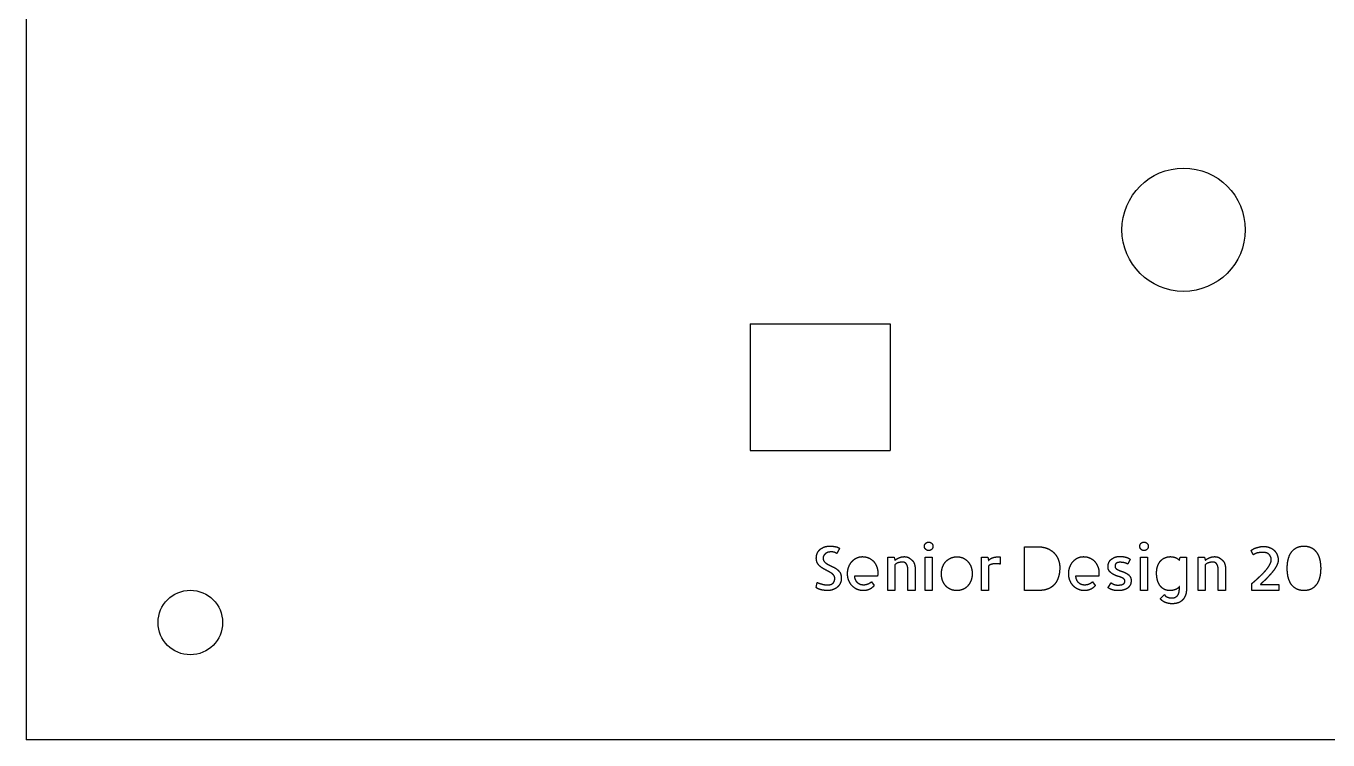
# Model space of a CAD drawing. Extents: x -92 to 92, y -145 to -23.
# Drawn here: x -91.9 to 19, y -144.6 to -83.8 of the extents above; entities that cross this region are included whole.
import ezdxf

# ---------------------------------------------------------------- set-up
doc = ezdxf.new("R2010")
doc.units = 0
doc.layers.add('VISIBLE', color=7, linetype='CONTINUOUS')

msp = doc.modelspace()

# ---------------------------------------------------------------- linework, layer by layer
at = {"layer": 'VISIBLE'}
for p, q in [((-91.9, -23), (-91.9, -144.6)), ((-30.22, -109.15), (-18.28, -109.15)), ((-30.22, -109.15), (-30.22, -119.95)), ((-18.28, -109.15), (-18.28, -119.95)), ((-30.22, -119.95), (-18.28, -119.95)), ((-6.83, -131.86), (-6.83, -128.15)), ((-6.83, -128.15), (-5.71, -128.15)), ((12.66, -128.83), (12.48, -128.46)), ((-18.49, -131.86), (-18.49, -129.02)), ((-18.49, -129.02), (-17.95, -129.02)), ((-17.95, -129.02), (-17.88, -129.3)), ((-17.88, -129.69), (-17.88, -131.86)), ((-15.31, -131.86), (-15.31, -129.02)), ((-15.31, -129.02), (-14.69, -129.02)), ((-14.69, -129.02), (-14.69, -131.86)), ((-10.5, -131.86), (-10.5, -129.02)), ((-10.5, -129.02), (-9.96, -129.02)), ((-9.96, -129.02), (-9.89, -129.31)), ((-9.89, -129.77), (-9.89, -131.86)), ((-8.91, -129), (-8.91, -129.63)), ((2.16, -129.2), (1.96, -129.62)), ((3.04, -131.86), (3.04, -129.02)), ((3.04, -129.02), (3.65, -129.02)), ((3.65, -129.02), (3.65, -131.86)), ((6.36, -129.3), (6.42, -129.02)), ((6.42, -129.02), (6.97, -129.02)), ((6.97, -129.02), (6.96, -131.86)), ((7.95, -131.86), (7.95, -129.02)), ((7.95, -129.02), (8.49, -129.02)), ((8.49, -129.02), (8.56, -129.3)), ((8.56, -129.69), (8.56, -131.86)), ((-19.35, -130.64), (-21.32, -130.64)), ((-16.76, -131.86), (-16.76, -130.31)), ((-16.14, -130.26), (-16.14, -131.86)), ((-0.51, -130.64), (-2.48, -130.64)), ((9.68, -131.86), (9.68, -130.31)), ((10.3, -130.26), (10.3, -131.86)), ((-24.59, -131.61), (-24.49, -131.18)), ((-19.87, -131.12), (-19.65, -131.46)), ((-17.88, -131.86), (-18.49, -131.86)), ((-16.14, -131.86), (-16.76, -131.86)), ((-14.69, -131.86), (-15.31, -131.86)), ((-9.89, -131.86), (-10.5, -131.86)), ((-5.42, -131.86), (-6.83, -131.86)), ((-1.04, -131.12), (-0.81, -131.46)), ((0.29, -131.63), (0.55, -131.22)), ((3.65, -131.86), (3.04, -131.86)), ((6.36, -131.56), (6.36, -131.54)), ((6.36, -131.71), (6.36, -131.56)), ((8.56, -131.86), (7.95, -131.86)), ((10.3, -131.86), (9.68, -131.86)), ((12.53, -131.86), (12.53, -131.29)), ((14.83, -131.86), (12.53, -131.86)), ((13.26, -131.37), (14.83, -131.37)), ((14.83, -131.37), (14.83, -131.86)), ((4.73, -132.57), (5.09, -132.22)), ((91.9, -144.6), (-91.9, -144.6))]:
    msp.add_line(p, q, dxfattribs=at)
for centre, radius in [((6.72, -101.15), 5.25), ((-77.9, -134.6), 2.75)]:
    msp.add_circle(centre, radius, dxfattribs=at)
for points in [[(-24.48, -128.69), (-24.39, -128.49), (-24.23, -128.36)], [(-24.23, -128.36), (-24.08, -128.23), (-23.87, -128.16)], [(-23.87, -128.16), (-23.67, -128.09), (-23.44, -128.09)], [(-23.68, -128.66), (-23.77, -128.7), (-23.84, -128.78)], [(-23.49, -128.6), (-23.59, -128.61), (-23.68, -128.66)], [(-23.19, -128.59), (-23.31, -128.58), (-23.49, -128.6)], [(-23.44, -128.09), (-23.21, -128.09), (-22.98, -128.13)], [(-23.01, -128.63), (-23.08, -128.6), (-23.19, -128.59)], [(-22.9, -128.68), (-22.94, -128.66), (-23.01, -128.63)], [(-22.98, -128.13), (-22.74, -128.17), (-22.59, -128.27)], [(-22.74, -128.56), (-22.77, -128.62), (-22.8, -128.67)], [(-22.66, -128.41), (-22.7, -128.49), (-22.74, -128.56)], [(-22.59, -128.27), (-22.62, -128.33), (-22.66, -128.41)], [(-15.36, -128.11), (-15.36, -127.96), (-15.25, -127.85)], [(-15.25, -128.36), (-15.36, -128.26), (-15.36, -128.11)], [(-15.25, -127.85), (-15.15, -127.75), (-15, -127.75)], [(-15, -128.47), (-15.15, -128.47), (-15.25, -128.36)], [(-15, -127.75), (-14.85, -127.75), (-14.74, -127.85)], [(-14.74, -128.37), (-14.85, -128.47), (-15, -128.47)], [(-14.74, -127.85), (-14.64, -127.96), (-14.64, -128.11)], [(-14.64, -128.11), (-14.64, -128.26), (-14.74, -128.37)], [(-5.71, -128.15), (-5.24, -128.15), (-4.89, -128.29)], [(-4.89, -128.29), (-4.53, -128.44), (-4.3, -128.69)], [(2.99, -128.11), (2.99, -127.96), (3.09, -127.85)], [(3.09, -128.36), (2.99, -128.26), (2.99, -128.11)], [(3.09, -127.85), (3.2, -127.75), (3.35, -127.75)], [(3.35, -128.47), (3.19, -128.47), (3.09, -128.36)], [(3.35, -127.75), (3.5, -127.75), (3.6, -127.85)], [(3.6, -128.37), (3.5, -128.47), (3.35, -128.47)], [(3.6, -127.85), (3.71, -127.96), (3.71, -128.11)], [(3.71, -128.11), (3.71, -128.26), (3.6, -128.37)], [(12.48, -128.46), (12.58, -128.38), (12.71, -128.31)], [(12.71, -128.31), (12.84, -128.25), (12.99, -128.21)], [(12.99, -128.21), (13.13, -128.17), (13.27, -128.14)], [(13.22, -128.64), (13.09, -128.66), (12.99, -128.68)], [(13.54, -128.63), (13.35, -128.63), (13.22, -128.64)], [(13.27, -128.14), (13.41, -128.12), (13.53, -128.12)], [(13.53, -128.12), (13.86, -128.12), (14.09, -128.23)], [(13.76, -128.66), (13.64, -128.63), (13.54, -128.63)], [(13.97, -128.77), (13.87, -128.69), (13.76, -128.66)], [(14.09, -128.23), (14.33, -128.33), (14.48, -128.5)], [(14.48, -128.5), (14.63, -128.66), (14.7, -128.86)], [(15.65, -129.16), (15.75, -128.81), (15.93, -128.57)], [(15.93, -128.57), (16.12, -128.33), (16.38, -128.21)], [(16.38, -128.21), (16.64, -128.09), (16.97, -128.09)], [(16.97, -128.09), (17.3, -128.09), (17.57, -128.21)], [(17.57, -128.21), (17.83, -128.33), (18.01, -128.57)], [(18.01, -128.57), (18.2, -128.81), (18.3, -129.16)], [(-24.57, -129.12), (-24.57, -128.88), (-24.48, -128.69)], [(-24.45, -129.58), (-24.57, -129.4), (-24.57, -129.12)], [(-24.16, -129.89), (-24.34, -129.76), (-24.45, -129.58)], [(-23.95, -128.93), (-23.99, -129.02), (-23.99, -129.1)], [(-23.99, -129.1), (-23.99, -129.3), (-23.88, -129.43)], [(-23.84, -128.78), (-23.91, -128.85), (-23.95, -128.93)], [(-23.88, -129.43), (-23.76, -129.55), (-23.59, -129.64)], [(-23.59, -129.64), (-23.42, -129.74), (-23.22, -129.83)], [(-22.83, -128.72), (-22.86, -128.7), (-22.9, -128.68)], [(-22.8, -128.67), (-22.82, -128.72), (-22.83, -128.72)], [(-21.81, -129.87), (-21.71, -129.61), (-21.54, -129.41)], [(-21.54, -129.41), (-21.37, -129.21), (-21.14, -129.1)], [(-21.14, -129.1), (-20.91, -128.99), (-20.65, -128.99)], [(-20.65, -128.99), (-20.31, -128.99), (-20.04, -129.13)], [(-20.04, -129.13), (-19.78, -129.26), (-19.61, -129.49)], [(-19.61, -129.49), (-19.45, -129.72), (-19.37, -130.02)], [(-17.88, -129.3), (-17.82, -129.25), (-17.73, -129.19)], [(-17.76, -129.59), (-17.84, -129.63), (-17.88, -129.69)], [(-17.59, -129.51), (-17.68, -129.54), (-17.76, -129.59)], [(-17.73, -129.19), (-17.64, -129.13), (-17.53, -129.09)], [(-17.4, -129.47), (-17.49, -129.48), (-17.59, -129.51)], [(-17.53, -129.09), (-17.42, -129.04), (-17.3, -129.01)], [(-17.26, -129.45), (-17.32, -129.45), (-17.4, -129.47)], [(-17.3, -129.01), (-17.18, -128.99), (-17.07, -128.99)], [(-16.99, -129.52), (-17.09, -129.45), (-17.26, -129.45)], [(-17.07, -128.99), (-16.85, -128.99), (-16.69, -129.08)], [(-16.84, -129.71), (-16.9, -129.59), (-16.99, -129.52)], [(-16.77, -129.98), (-16.79, -129.83), (-16.84, -129.71)], [(-16.69, -129.08), (-16.54, -129.18), (-16.38, -129.33)], [(-16.38, -129.33), (-16.29, -129.42), (-16.25, -129.53)], [(-16.25, -129.53), (-16.2, -129.64), (-16.18, -129.77)], [(-16.18, -129.77), (-16.15, -129.89), (-16.15, -130.01)], [(-13.81, -129.86), (-13.71, -129.6), (-13.54, -129.41)], [(-13.54, -129.41), (-13.36, -129.22), (-13.12, -129.11)], [(-13.12, -129.11), (-12.87, -129), (-12.57, -129)], [(-12.57, -129), (-12.28, -129), (-12.04, -129.12)], [(-12.04, -129.12), (-11.81, -129.23), (-11.64, -129.43)], [(-11.64, -129.43), (-11.47, -129.62), (-11.38, -129.88)], [(-9.89, -129.31), (-9.82, -129.23), (-9.73, -129.17)], [(-9.61, -129.63), (-9.79, -129.67), (-9.89, -129.77)], [(-9.73, -129.17), (-9.65, -129.11), (-9.54, -129.08)], [(-9.25, -129.59), (-9.43, -129.59), (-9.61, -129.63)], [(-9.54, -129.08), (-9.43, -129.04), (-9.28, -129.02)], [(-9.28, -129.02), (-9.13, -129), (-8.91, -129)], [(-8.91, -129.63), (-9.05, -129.59), (-9.25, -129.59)], [(-4.3, -128.69), (-4.06, -128.94), (-3.95, -129.25)], [(-3.95, -129.25), (-3.83, -129.57), (-3.83, -129.9)], [(-2.97, -129.87), (-2.87, -129.61), (-2.7, -129.41)], [(-2.7, -129.41), (-2.53, -129.21), (-2.3, -129.1)], [(-2.3, -129.1), (-2.07, -128.99), (-1.81, -128.99)], [(-1.81, -128.99), (-1.47, -128.99), (-1.21, -129.13)], [(-1.21, -129.13), (-0.94, -129.26), (-0.78, -129.49)], [(-0.78, -129.49), (-0.61, -129.72), (-0.53, -130.02)], [(0.28, -129.83), (0.28, -129.62), (0.37, -129.46)], [(0.37, -129.46), (0.45, -129.29), (0.6, -129.19)], [(0.6, -129.19), (0.74, -129.08), (0.92, -129.02)], [(0.99, -129.55), (0.88, -129.63), (0.88, -129.81)], [(0.92, -129.02), (1.1, -128.97), (1.29, -128.97)], [(1.29, -129.47), (1.1, -129.47), (0.99, -129.55)], [(1.29, -128.97), (1.54, -128.97), (1.75, -129.02)], [(1.63, -129.5), (1.46, -129.47), (1.29, -129.47)], [(1.96, -129.62), (1.81, -129.53), (1.63, -129.5)], [(1.75, -129.02), (1.96, -129.07), (2.16, -129.2)], [(4.42, -130.4), (4.42, -130), (4.53, -129.74)], [(4.53, -129.74), (4.64, -129.47), (4.81, -129.3)], [(4.81, -129.3), (4.98, -129.13), (5.19, -129.06)], [(5.19, -129.06), (5.39, -128.99), (5.6, -128.99)], [(5.6, -128.99), (5.84, -128.99), (6.05, -129.08)], [(6.05, -129.08), (6.25, -129.16), (6.36, -129.3)], [(8.56, -129.3), (8.62, -129.25), (8.71, -129.19)], [(8.68, -129.59), (8.6, -129.63), (8.56, -129.69)], [(8.86, -129.51), (8.76, -129.54), (8.68, -129.59)], [(8.71, -129.19), (8.8, -129.13), (8.91, -129.09)], [(9.04, -129.47), (8.95, -129.48), (8.86, -129.51)], [(8.91, -129.09), (9.02, -129.04), (9.14, -129.01)], [(9.18, -129.45), (9.13, -129.45), (9.04, -129.47)], [(9.14, -129.01), (9.26, -128.99), (9.37, -128.99)], [(9.45, -129.52), (9.35, -129.45), (9.18, -129.45)], [(9.37, -128.99), (9.59, -128.99), (9.75, -129.08)], [(9.6, -129.71), (9.54, -129.59), (9.45, -129.52)], [(9.67, -129.98), (9.65, -129.83), (9.6, -129.71)], [(9.75, -129.08), (9.91, -129.18), (10.06, -129.33)], [(10.06, -129.33), (10.15, -129.42), (10.2, -129.53)], [(10.2, -129.53), (10.24, -129.64), (10.27, -129.77)], [(10.27, -129.77), (10.29, -129.89), (10.29, -130.01)], [(12.82, -128.74), (12.75, -128.78), (12.66, -128.83)], [(12.99, -128.68), (12.9, -128.7), (12.82, -128.74)], [(13.84, -130.01), (13.99, -129.81), (14.09, -129.62)], [(14.12, -128.96), (14.06, -128.84), (13.97, -128.77)], [(14.09, -129.62), (14.19, -129.43), (14.19, -129.25)], [(14.19, -129.25), (14.19, -129.08), (14.12, -128.96)], [(14.69, -129.65), (14.6, -129.86), (14.46, -130.07)], [(14.78, -129.25), (14.78, -129.45), (14.69, -129.65)], [(14.7, -128.86), (14.78, -129.06), (14.78, -129.25)], [(15.55, -129.98), (15.55, -129.52), (15.65, -129.16)], [(18.3, -129.16), (18.4, -129.52), (18.4, -129.98)], [(-23.78, -130.12), (-23.98, -130.02), (-24.16, -129.89)], [(-23.41, -130.32), (-23.58, -130.22), (-23.78, -130.12)], [(-23.12, -130.54), (-23.23, -130.42), (-23.41, -130.32)], [(-23.22, -129.83), (-23.02, -129.91), (-22.84, -130.04)], [(-23.16, -131.26), (-23, -131.11), (-23, -130.83)], [(-23, -130.83), (-23, -130.66), (-23.12, -130.54)], [(-22.84, -130.04), (-22.67, -130.17), (-22.55, -130.35)], [(-22.55, -130.35), (-22.44, -130.54), (-22.44, -130.84)], [(-22.44, -130.84), (-22.44, -131.04), (-22.52, -131.23)], [(-21.91, -130.43), (-21.91, -130.13), (-21.81, -129.87)], [(-21.81, -131), (-21.91, -130.73), (-21.91, -130.43)], [(-21.32, -130.64), (-21.32, -130.81), (-21.26, -130.94)], [(-19.37, -130.02), (-19.3, -130.32), (-19.35, -130.64)], [(-16.76, -130.31), (-16.76, -130.14), (-16.77, -129.98)], [(-16.15, -130.01), (-16.14, -130.14), (-16.14, -130.26)], [(-13.91, -130.44), (-13.91, -130.13), (-13.81, -129.86)], [(-13.82, -131.01), (-13.91, -130.74), (-13.91, -130.44)], [(-11.29, -130.45), (-11.29, -130.75), (-11.39, -131.01)], [(-11.38, -129.88), (-11.29, -130.15), (-11.29, -130.45)], [(-3.93, -130.68), (-4.03, -131.01), (-4.18, -131.23)], [(-3.83, -129.9), (-3.83, -130.36), (-3.93, -130.68)], [(-3.07, -130.43), (-3.07, -130.13), (-2.97, -129.87)], [(-2.97, -131), (-3.07, -130.73), (-3.07, -130.43)], [(-2.48, -130.64), (-2.48, -130.81), (-2.42, -130.94)], [(-0.53, -130.02), (-0.46, -130.32), (-0.51, -130.64)], [(0.41, -130.24), (0.28, -130.09), (0.28, -129.83)], [(0.81, -130.54), (0.55, -130.4), (0.41, -130.24)], [(1.11, -130.66), (0.95, -130.61), (0.81, -130.54)], [(0.88, -129.81), (0.88, -129.94), (0.98, -130.02)], [(0.98, -130.02), (1.08, -130.1), (1.24, -130.16)], [(1.4, -130.76), (1.27, -130.7), (1.11, -130.66)], [(1.24, -130.16), (1.39, -130.22), (1.57, -130.28)], [(1.63, -130.88), (1.54, -130.81), (1.4, -130.76)], [(1.57, -130.28), (1.74, -130.34), (1.9, -130.44)], [(1.72, -131.08), (1.72, -130.96), (1.63, -130.88)], [(1.9, -130.44), (2.05, -130.53), (2.15, -130.67)], [(2.15, -130.67), (2.25, -130.81), (2.25, -131.03)], [(4.49, -130.96), (4.42, -130.69), (4.42, -130.4)], [(9.68, -130.31), (9.68, -130.14), (9.67, -129.98)], [(10.29, -130.01), (10.3, -130.14), (10.3, -130.26)], [(12.78, -131.07), (12.94, -130.94), (13.12, -130.76)], [(13.12, -130.76), (13.31, -130.59), (13.5, -130.4)], [(13.5, -130.4), (13.68, -130.21), (13.84, -130.01)], [(13.82, -130.82), (13.65, -131), (13.5, -131.13)], [(14.15, -130.46), (13.98, -130.65), (13.82, -130.82)], [(14.46, -130.07), (14.32, -130.27), (14.15, -130.46)], [(15.65, -130.81), (15.55, -130.45), (15.55, -129.98)], [(15.93, -131.4), (15.75, -131.17), (15.65, -130.81)], [(18.3, -130.81), (18.2, -131.17), (18.01, -131.4)], [(18.4, -129.98), (18.4, -130.45), (18.3, -130.81)], [(-24.39, -131.74), (-24.51, -131.69), (-24.59, -131.61)], [(-24.49, -131.18), (-24.42, -131.22), (-24.31, -131.26)], [(-24.14, -131.82), (-24.27, -131.79), (-24.39, -131.74)], [(-24.31, -131.26), (-24.2, -131.29), (-24.08, -131.33)], [(-23.88, -131.86), (-24.01, -131.85), (-24.14, -131.82)], [(-24.08, -131.33), (-23.97, -131.36), (-23.85, -131.38)], [(-23.63, -131.88), (-23.75, -131.88), (-23.88, -131.86)], [(-23.85, -131.38), (-23.74, -131.4), (-23.64, -131.4)], [(-23.64, -131.4), (-23.33, -131.4), (-23.16, -131.26)], [(-23.13, -131.79), (-23.35, -131.88), (-23.63, -131.88)], [(-22.75, -131.56), (-22.91, -131.71), (-23.13, -131.79)], [(-22.52, -131.23), (-22.6, -131.42), (-22.75, -131.56)], [(-21.54, -131.45), (-21.71, -131.26), (-21.81, -131)], [(-21.12, -131.76), (-21.36, -131.65), (-21.54, -131.45)], [(-21.26, -130.94), (-21.2, -131.08), (-21.09, -131.17)], [(-20.6, -131.88), (-20.88, -131.88), (-21.12, -131.76)], [(-21.09, -131.17), (-20.99, -131.27), (-20.85, -131.33)], [(-20.85, -131.33), (-20.7, -131.38), (-20.54, -131.38)], [(-20.04, -131.77), (-20.26, -131.88), (-20.6, -131.88)], [(-20.54, -131.38), (-20.48, -131.38), (-20.4, -131.37)], [(-20.4, -131.37), (-20.32, -131.36), (-20.22, -131.33)], [(-20.22, -131.33), (-20.13, -131.29), (-20.04, -131.24)], [(-20.04, -131.24), (-19.94, -131.19), (-19.87, -131.12)], [(-19.65, -131.46), (-19.82, -131.67), (-20.04, -131.77)], [(-13.56, -131.46), (-13.73, -131.27), (-13.82, -131.01)], [(-13.14, -131.77), (-13.39, -131.66), (-13.56, -131.46)], [(-12.6, -131.88), (-12.9, -131.88), (-13.14, -131.77)], [(-12.07, -131.77), (-12.31, -131.88), (-12.6, -131.88)], [(-11.66, -131.47), (-11.83, -131.67), (-12.07, -131.77)], [(-11.39, -131.01), (-11.49, -131.28), (-11.66, -131.47)], [(-5.21, -131.84), (-5.35, -131.86), (-5.42, -131.86)], [(-4.88, -131.76), (-5.06, -131.82), (-5.21, -131.84)], [(-4.52, -131.57), (-4.71, -131.7), (-4.88, -131.76)], [(-4.18, -131.23), (-4.33, -131.44), (-4.52, -131.57)], [(-2.7, -131.45), (-2.87, -131.26), (-2.97, -131)], [(-2.28, -131.76), (-2.53, -131.65), (-2.7, -131.45)], [(-2.42, -130.94), (-2.36, -131.08), (-2.26, -131.17)], [(-1.77, -131.88), (-2.04, -131.88), (-2.28, -131.76)], [(-2.26, -131.17), (-2.15, -131.27), (-2.01, -131.33)], [(-2.01, -131.33), (-1.87, -131.38), (-1.7, -131.38)], [(-1.2, -131.77), (-1.42, -131.88), (-1.77, -131.88)], [(-1.7, -131.38), (-1.64, -131.38), (-1.56, -131.37)], [(-1.56, -131.37), (-1.48, -131.36), (-1.39, -131.33)], [(-1.39, -131.33), (-1.29, -131.29), (-1.2, -131.24)], [(-1.2, -131.24), (-1.11, -131.19), (-1.04, -131.12)], [(-0.81, -131.46), (-0.98, -131.67), (-1.2, -131.77)], [(0.52, -131.77), (0.41, -131.72), (0.29, -131.63)], [(0.73, -131.84), (0.63, -131.82), (0.52, -131.77)], [(0.55, -131.22), (0.65, -131.29), (0.78, -131.35)], [(0.95, -131.88), (0.84, -131.87), (0.73, -131.84)], [(0.78, -131.35), (0.92, -131.41), (1.13, -131.41)], [(1.19, -131.88), (1.06, -131.88), (0.95, -131.88)], [(1.13, -131.41), (1.41, -131.41), (1.57, -131.33)], [(1.6, -131.83), (1.41, -131.88), (1.19, -131.88)], [(1.57, -131.33), (1.72, -131.24), (1.72, -131.08)], [(1.94, -131.68), (1.79, -131.78), (1.6, -131.83)], [(2.17, -131.41), (2.08, -131.57), (1.94, -131.68)], [(2.25, -131.03), (2.25, -131.25), (2.17, -131.41)], [(4.69, -131.43), (4.55, -131.22), (4.49, -130.96)], [(5.05, -131.76), (4.84, -131.64), (4.69, -131.43)], [(5.54, -131.88), (5.26, -131.88), (5.05, -131.76)], [(5.83, -131.85), (5.69, -131.88), (5.54, -131.88)], [(6.08, -131.77), (5.97, -131.82), (5.83, -131.85)], [(6.27, -131.65), (6.19, -131.72), (6.08, -131.77)], [(6.18, -132.33), (6.36, -132.14), (6.36, -131.71)], [(6.36, -131.52), (6.34, -131.59), (6.27, -131.65)], [(6.36, -131.53), (6.36, -131.52), (6.36, -131.52)], [(6.36, -131.54), (6.36, -131.54), (6.36, -131.53)], [(6.96, -131.86), (6.94, -132.16), (6.84, -132.38)], [(12.53, -131.29), (12.62, -131.21), (12.78, -131.07)], [(13.5, -131.13), (13.35, -131.27), (13.26, -131.37)], [(16.38, -131.76), (16.12, -131.64), (15.93, -131.4)], [(16.97, -131.88), (16.64, -131.88), (16.38, -131.76)], [(17.57, -131.76), (17.3, -131.88), (16.97, -131.88)], [(18.01, -131.4), (17.83, -131.64), (17.57, -131.76)], [(5.19, -132.9), (4.92, -132.8), (4.73, -132.57)], [(5.09, -132.22), (5.14, -132.31), (5.22, -132.37)], [(5.75, -133), (5.46, -133), (5.19, -132.9)], [(5.22, -132.37), (5.29, -132.42), (5.38, -132.45)], [(5.38, -132.45), (5.46, -132.48), (5.54, -132.49)], [(5.54, -132.49), (5.63, -132.51), (5.69, -132.51)], [(5.69, -132.51), (6, -132.51), (6.18, -132.33)], [(6.2, -132.94), (5.99, -133), (5.75, -133)], [(6.57, -132.74), (6.41, -132.88), (6.2, -132.94)], [(6.84, -132.38), (6.73, -132.6), (6.57, -132.74)]]:
    msp.add_open_spline(points, degree=2, dxfattribs=at)

doc.saveas('drawing.dxf')
